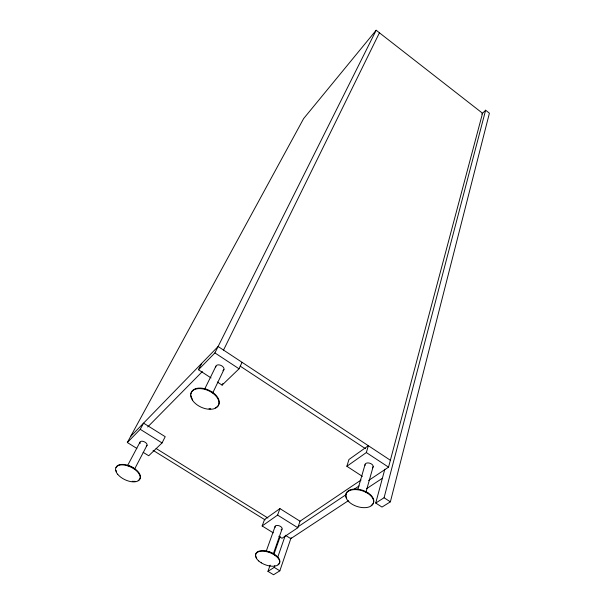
<?xml version="1.0" encoding="UTF-8"?>
<svg xmlns="http://www.w3.org/2000/svg" width="605" height="605" viewBox="0 0 605 605"><rect width="100%" height="100%" fill="white"/><g stroke="black" fill="none" stroke-linecap="round" stroke-linejoin="round"><path stroke-width="0.91" d="M384.81 469.261L375.728 503.042L381.982 507.073L390.376 501.832L489.407 113.188L485.618 110.223L481.731 114.058M375.728 503.042L384.077 497.749L485.618 110.223M368.642 480.453L388.539 467.158L482.548 113.256L376.159 30.25L303.634 118.588L127.33 442.527L136.836 448.411M367.795 493.393L367.953 492.818M365.896 492.387L373.141 466.636M357.842 489.415L365.034 464.64M346.862 466.281L366.343 452.555L368.347 445.704L348.949 459.505L346.862 466.281L362.418 476.4M278.852 536.302L282.036 538.276L297.826 527.734L300.027 521.2L279.926 508.601L264.529 519.551L262.147 525.964L273.286 532.854M270.148 565.123L267.954 571.354L273.543 574.75L279.843 570.817L291.103 537.701M267.954 571.354L274.216 567.392L274.836 565.599M277.619 557.568L285.046 536.128M273.899 554.43L280.153 536.605M273.279 553.946L282.006 529.125M262.147 525.964L277.589 515.089L279.926 508.601M261.299 562.847L261.489 562.317M266.298 551.019L275.184 526.267M217.369 382.042L222.095 385.12L239.051 368.793L242.06 362.312M222.095 385.12L222.859 383.51M212.688 393.016L223.91 369.632M211.659 392.418L211.916 391.881M223.532 350.076L379.441 32.814M204.452 389.544L215.894 366.252M211.069 377.943L198.463 369.746L214.911 352.912L376.159 30.25M198.463 369.746L201.699 363.378M143.173 452.336L148.717 455.762L162.049 442.928L165.21 436.704L143.566 423.137L140.239 429.316L127.33 442.527M134.605 469.064L147.038 445.257M127.768 465.2L139.944 442.278M130.657 436.409L218.118 346.499L390.376 460.254M147.68 426.994L202.342 371.561M222.912 370.691L223.532 370.245A4.356 2.73 25 0 0 222.292 366.199A4.356 2.73 25 0 0 216.885 365.186L216.265 365.639A4.356 2.73 25 0 0 215.796 366.978M146.266 446.082L146.765 445.734A3.857 2.125 25.7 0 0 145.397 442.429A3.857 2.125 25.7 0 0 140.715 441.446L140.216 441.794A3.857 2.125 25.7 0 0 140.133 443.51M299.528 521.54L361.041 480.037M297.894 526.872L346.536 494.338M354.386 489.09L359.09 485.944M348.397 500.675L290.786 538.639L285.348 535.266M366.547 488.711L382.33 478.305M372.377 467.794L372.446 467.756A4.197 2.503 17.7 0 0 371.803 464.239A4.197 2.503 17.7 0 0 366.433 463.15L365.723 463.513A4.197 2.503 17.7 0 0 365.095 465.321M281.075 529.806L281.59 529.557A3.706 1.981 20.5 0 0 280.773 526.615A3.706 1.981 20.5 0 0 276.107 525.579L275.54 525.858A3.706 1.981 20.5 0 0 275.177 527.333M274.216 567.392L279.843 570.817M156.12 448.486L267.909 518.024M153.057 450.324L265.081 519.892M140.239 429.316L162.049 442.928M277.589 515.089L297.826 527.734M384.077 497.749L390.376 501.832M214.911 352.912L239.051 368.793M366.343 452.555L388.539 467.158M240.193 366.138L365.465 448.691M115.986 467.673A13.249 6.973 25.5 0 1 132.888 467.506A13.249 6.973 25.5 0 1 138.152 480.506M135.112 481.323A13.249 6.973 25.5 0 1 132.268 481.277M116.584 471.719A13.249 6.973 25.5 0 1 116.016 470.282M126.566 465.411A8.462 4.462 25.6 0 1 134.355 468.799M190.953 394.044A15.027 9.037 24.8 0 1 210.752 391.17A15.027 9.037 24.8 0 1 215.244 407.883M210.737 408.761A15.027 9.037 24.8 0 1 209.012 408.708M192.609 399.519A15.027 9.037 24.8 0 1 191.036 395.73M346.726 498.255A14.444 8.266 18 0 1 361.745 490.005A14.444 8.266 18 0 1 371.16 505.462M255.658 554.838A12.713 6.489 20.6 0 1 271.184 552.569A12.713 6.489 20.6 0 1 278.05 564.541M256.709 557.991A12.713 6.489 20.6 0 1 255.688 555.435M264.809 551.178A8.115 4.152 20.6 0 1 275.351 555.753M117.68 474.29A13.257 6.965 25.5 0 0 138.984 480.249A13.257 6.965 25.5 0 0 126.944 465.616A13.257 6.965 25.5 0 0 117.68 474.29M192.662 400.518A15.034 9.037 24.8 0 0 217.187 407.021A15.034 9.037 24.8 0 0 204.641 389.302A15.034 9.037 24.8 0 0 192.662 400.518M348.828 501.734A14.452 8.266 18 0 0 372.74 504.441A14.452 8.266 18 0 0 357.472 489.732A14.452 8.266 18 0 0 348.828 501.734M258.728 560.986A12.713 6.481 20.6 0 0 279.17 563.807A12.713 6.481 20.6 0 0 264.831 551.352A12.713 6.481 20.6 0 0 258.728 560.986"/></g></svg>
